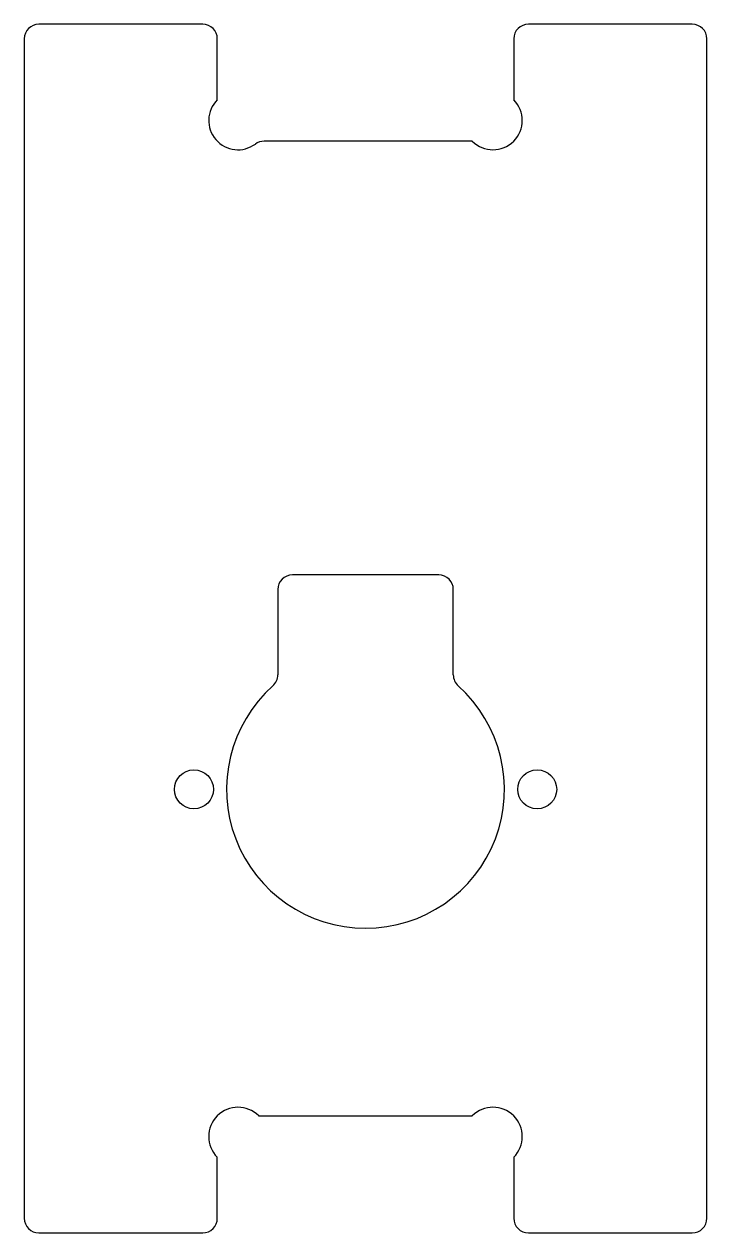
# Model space of a CAD drawing. Header units: millimetres. Extents: x -39 to 31, y -67 to 57.
import ezdxf

# ---------------------------------------------------------------- set-up
doc = ezdxf.new("R2010")
doc.units = ezdxf.units.MM

msp = doc.modelspace()

# ---------------------------------------------------------------- linework, layer by layer
at = {"color": 7, "linetype": 'Continuous', "lineweight": 25}
for p, q in [((-20.55, 57.24), (-37.35, 57.24)), ((29.65, 57.24), (12.85, 57.24)), ((-38.85, 55.74), (-38.85, -65.26)), ((-19.05, 49.49), (-19.05, 55.74)), ((11.35, 55.74), (11.35, 49.49)), ((31.15, -65.26), (31.15, 55.74)), ((7.1, 45.24), (-14.26, 45.24)), ((3.65, 0.74), (-11.35, 0.74)), ((-12.85, -0.76), (-12.85, -9.52)), ((5.15, -9.52), (5.15, -0.76)), ((-14.81, -54.76), (7.1, -54.76)), ((-19.05, -65.26), (-19.05, -59)), ((11.35, -59), (11.35, -65.26)), ((-37.35, -66.76), (-20.55, -66.76)), ((12.85, -66.76), (29.65, -66.76))]:
    msp.add_line(p, q, dxfattribs=at)
for centre in [(-21.45, -21.26), (13.75, -21.26)]:
    msp.add_circle(centre, 2, dxfattribs=at)
for centre, radius, start, end in [((-37.35, 55.74), 1.5, 90, 180), ((-20.55, 55.74), 1.5, 0, 90), ((12.85, 55.74), 1.5, 90, 180), ((29.65, 55.74), 1.5, 0, 90), ((-16.93, 47.36), 3, 135, 306.4151), ((9.22, 47.36), 3, 225, 45), ((-14.26, 43.74), 1.5, 90, 126.4151), ((-11.35, -0.76), 1.5, 90, 180), ((3.65, -0.76), 1.5, 0, 90), ((-14.35, -9.52), 1.5, 311.8103, 0), ((6.65, -9.52), 1.5, 180, 228.1897), ((-3.85, -21.26), 14.25, 131.8103, 48.1897), ((-16.93, -56.88), 3, 45, 225), ((9.22, -56.88), 3, 315, 135), ((-37.35, -65.26), 1.5, 180, 270), ((-20.55, -65.26), 1.5, 270, 0), ((12.85, -65.26), 1.5, 180, 270), ((29.65, -65.26), 1.5, 270, 0)]:
    msp.add_arc(centre, radius, start, end, dxfattribs=at)

doc.saveas('drawing.dxf')
